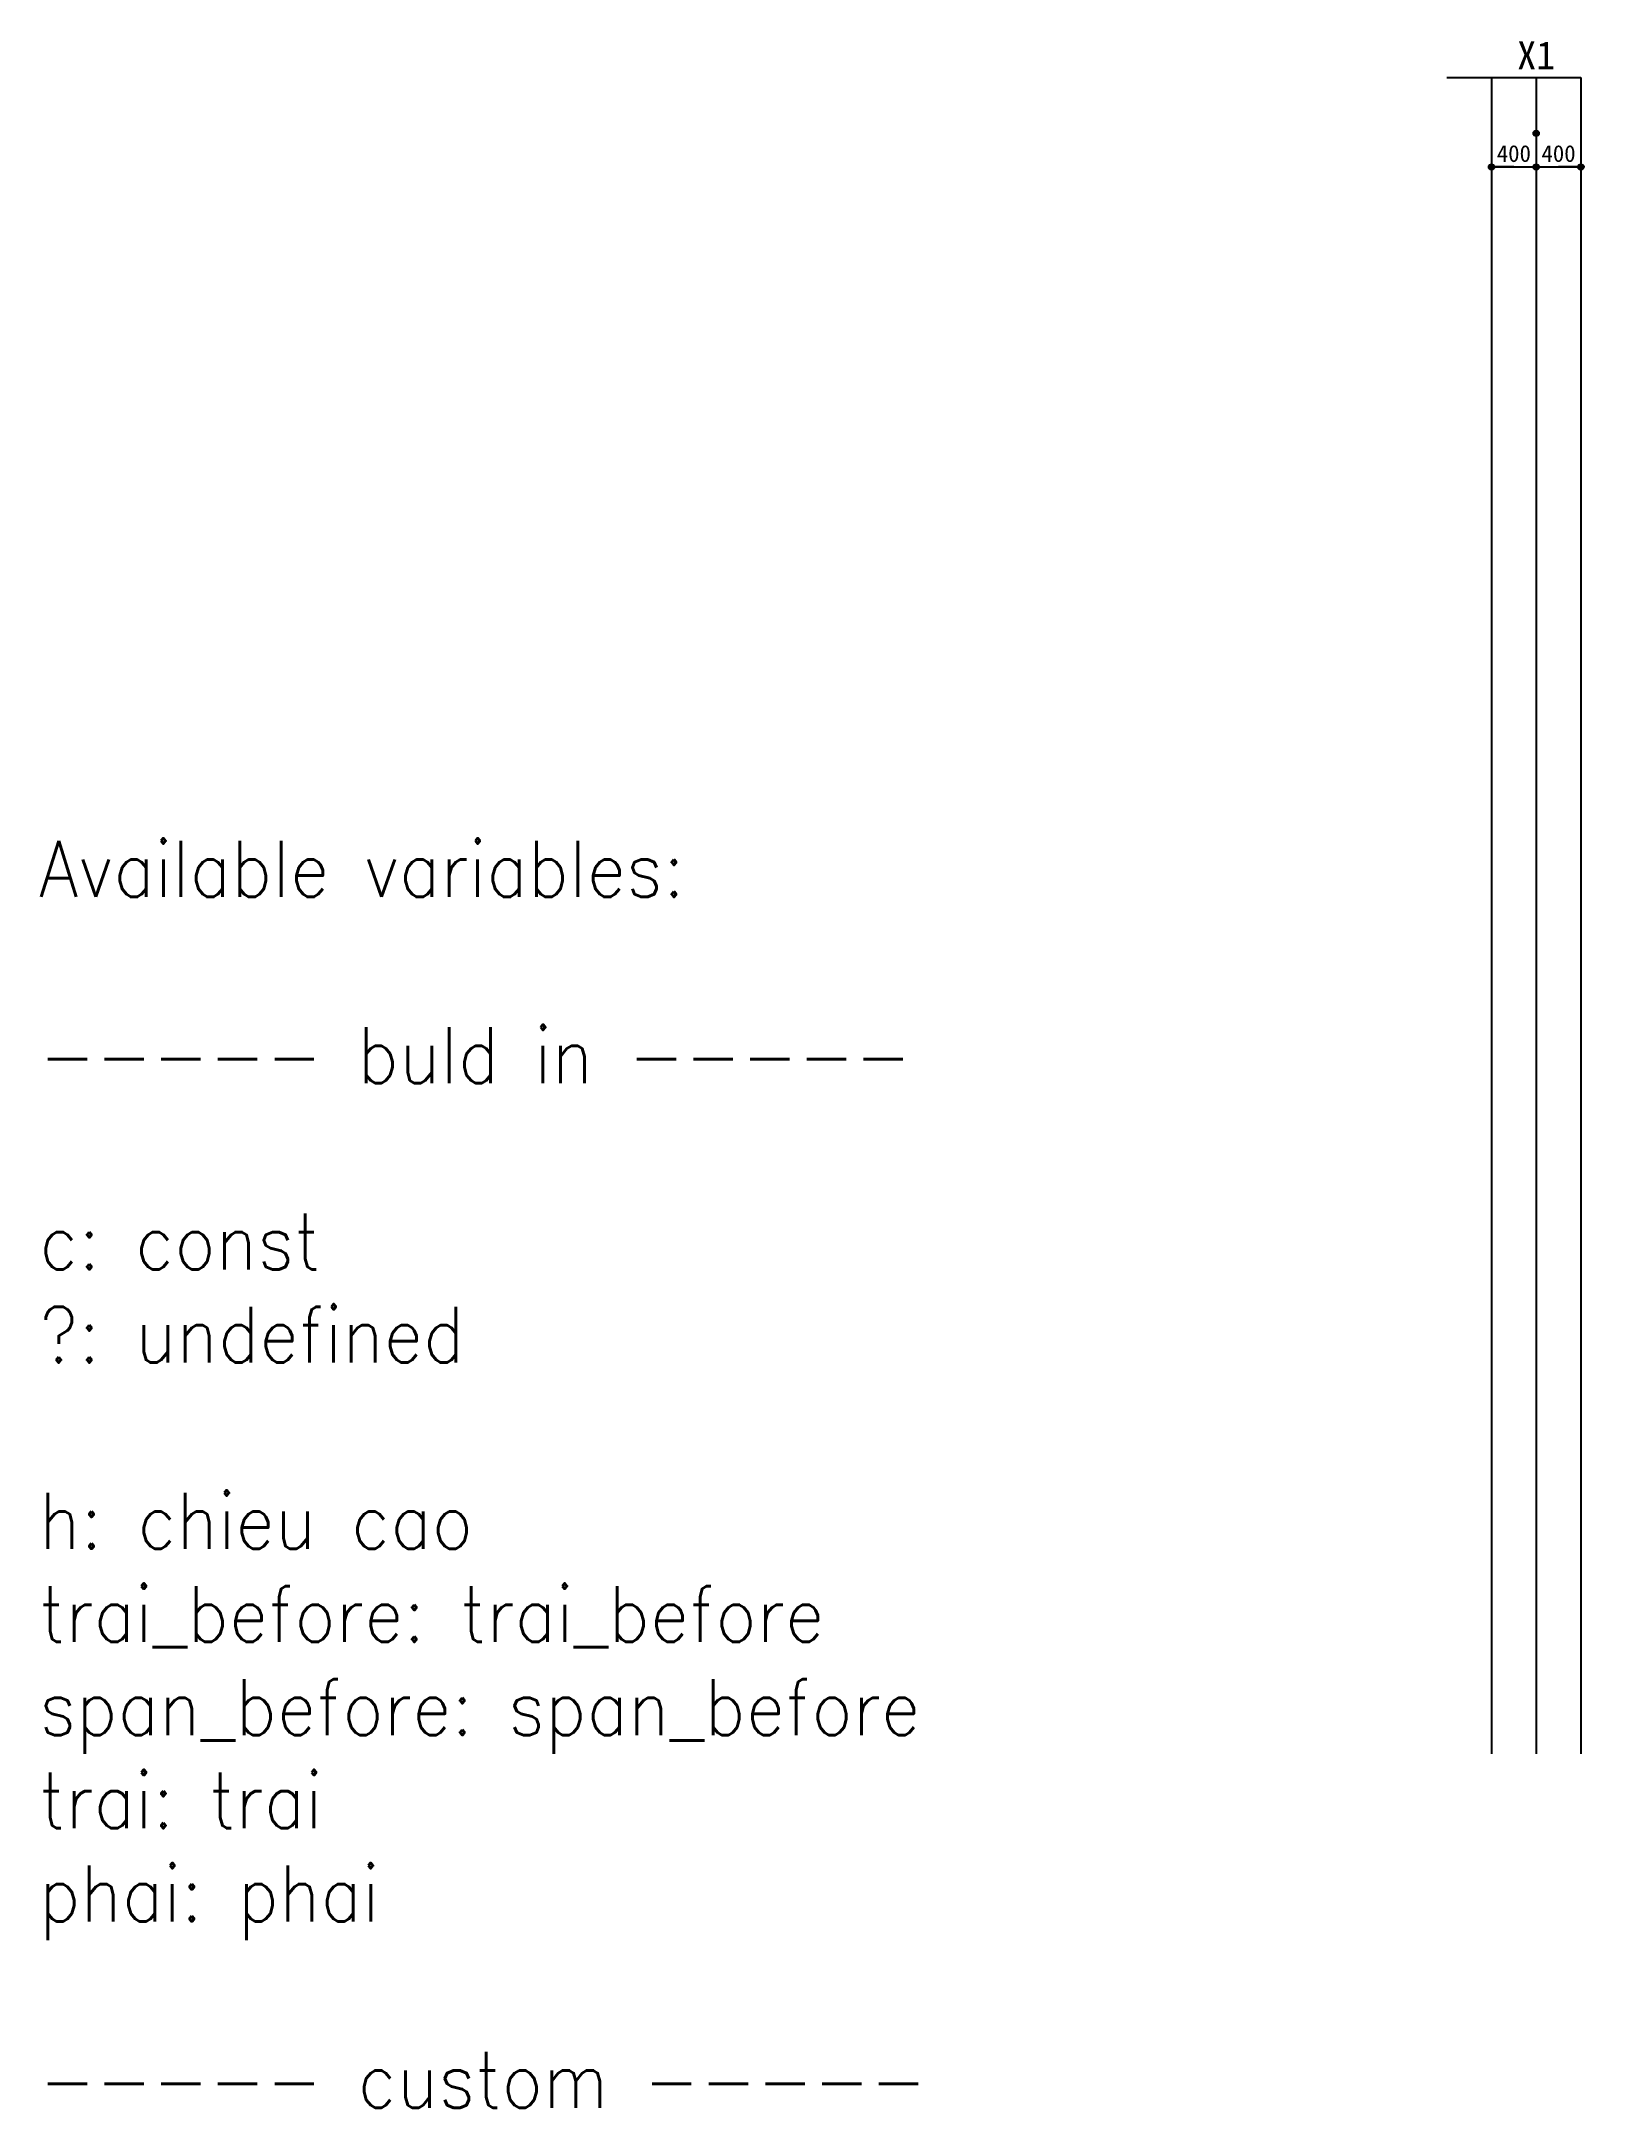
# Model space of a CAD drawing. Extents: x -1980 to 11825, y -13166 to 5325.
import ezdxf
from ezdxf.enums import TextEntityAlignment as Align

# ---------------------------------------------------------------- set-up
doc = ezdxf.new("R2010")
doc.units = 0
doc.header["$MEASUREMENT"] = 0
doc.layers.add('ADD_LINE', color=1, linetype='Continuous')
doc.layers.add('VIRTUAL_LAYER', color=3, linetype='Continuous')
doc.layers.add('delete_1', color=5, linetype='Continuous', lineweight=25)
doc.styles.add('textstyle3', font='msgothic.ttc')
doc.styles.add('textstyle4', font='')
doc.styles.get('textstyle4').set_extended_font_data('Standard')

# ---------------------------------------------------------------- blocks, each defined once
blk = doc.blocks.new('-span_hatch')
at = {"transparency": 33554687}
h = blk.add_hatch(color=256, dxfattribs=at)
edge = h.paths.add_edge_path(flags=0)
edge.add_arc((0, 0), 25, 0, 360)
blk.add_circle((0, 0), 25)
blk = doc.blocks.new('-trai_dim_attdef')
at = {"style": 'textstyle3'}
blk.add_attdef('noidung', text='', height=150, dxfattribs=at).set_placement((0, 0), align=Align.BOTTOM_CENTER)
blk = doc.blocks.new('-trai_dim')
blk.add_blockref('-trai_dim_attdef', (0, 0)).add_auto_attribs({'noidung': '400'})
blk = doc.blocks.new('-phai_dim_attdef')
at = {"style": 'textstyle3'}
blk.add_attdef('noidung', text='', height=150, dxfattribs=at).set_placement((0, 0), align=Align.BOTTOM_CENTER)
blk = doc.blocks.new('-phai_dim')
blk.add_blockref('-phai_dim_attdef', (0, 0)).add_auto_attribs({'noidung': '400'})
blk = doc.blocks.new('-trai_hatch')
at = {"transparency": 33554687}
h = blk.add_hatch(color=256, dxfattribs=at)
edge = h.paths.add_edge_path(flags=0)
edge.add_arc((0, 0), 25, 0, 360)
blk.add_circle((0, 0), 25)
blk = doc.blocks.new('-giua_hatch')
at = {"transparency": 33554687}
h = blk.add_hatch(color=256, dxfattribs=at)
edge = h.paths.add_edge_path(flags=0)
edge.add_arc((0, 0), 25, 0, 360)
blk.add_circle((0, 0), 25)
blk = doc.blocks.new('-phai_hatch')
at = {"transparency": 33554687}
h = blk.add_hatch(color=256, dxfattribs=at)
edge = h.paths.add_edge_path(flags=0)
edge.add_arc((0, 0), 25, 0, 360)
blk.add_circle((0, 0), 25)
blk = doc.blocks.new('-doori_attdef')
at = {"style": 'textstyle3'}
blk.add_attdef('noidung', text='', height=250, dxfattribs=at).set_placement((0, 0), align=Align.BOTTOM_CENTER)
blk = doc.blocks.new('-doori')
blk.add_blockref('-doori_attdef', (0, 0)).add_auto_attribs({'noidung': 'X1'})

msp = doc.modelspace()

# ---------------------------------------------------------------- linework, layer by layer
at = {"color": 18, "linetype": 'Continuous', "true_color": 0x000000}
for p, q in [((11000, 5000), (11000, -10000)), ((11800, 5000), (11800, -10000)), ((11000, 4201), (11400, 4201)), ((11400, 4201), (11800, 4201))]:
    msp.add_line(p, q, dxfattribs=at)
at = {"layer": 'ADD_LINE', "color": 1, "linetype": 'Continuous'}
msp.add_line((11400, 5000), (11400, -10000), dxfattribs=at)
at = {"layer": 'delete_1', "color": 5}
msp.add_line((10600, 5000), (11400, 5000), dxfattribs=at)
at = {"layer": 'VIRTUAL_LAYER', "color": 3}
for p, q in [((11000, 5000), (11400, 5000)), ((11400, 5000), (11800, 5000)), ((11400, 5000), (11400, 4501)), ((11400, 4501), (11400, 4201)), ((11200, 4201), (11000, 4201)), ((11800, 4201), (11600, 4201))]:
    msp.add_line(p, q, dxfattribs=at)

# ---------------------------------------------------------------- block references
for name, p in [('-doori', (11400, 5000)), ('-span_hatch', (11400, 4501)), ('-trai_dim', (11200, 4201)), ('-phai_dim', (11600, 4201)), ('-trai_hatch', (11000, 4201)), ('-giua_hatch', (11400, 4201)), ('-phai_hatch', (11800, 4201))]:
    msp.add_blockref(name, p)

# ---------------------------------------------------------------- texts
at = {"insert": (-2000, -14000), "char_height": 500, "attachment_point": 7, "style": 'textstyle4'}
msp.add_mtext('Available variables: \\P\\P----- buld in -----\\P\\Pc: const\\P?: undefined \\P\\Ph: chieu cao\\Ptrai_before: trai_before\\Pspan_before: span_before\\Ptrai: trai\\Pphai: phai\\P\\P----- custom -----\\P\\P', dxfattribs=at)

doc.saveas('drawing.dxf')
